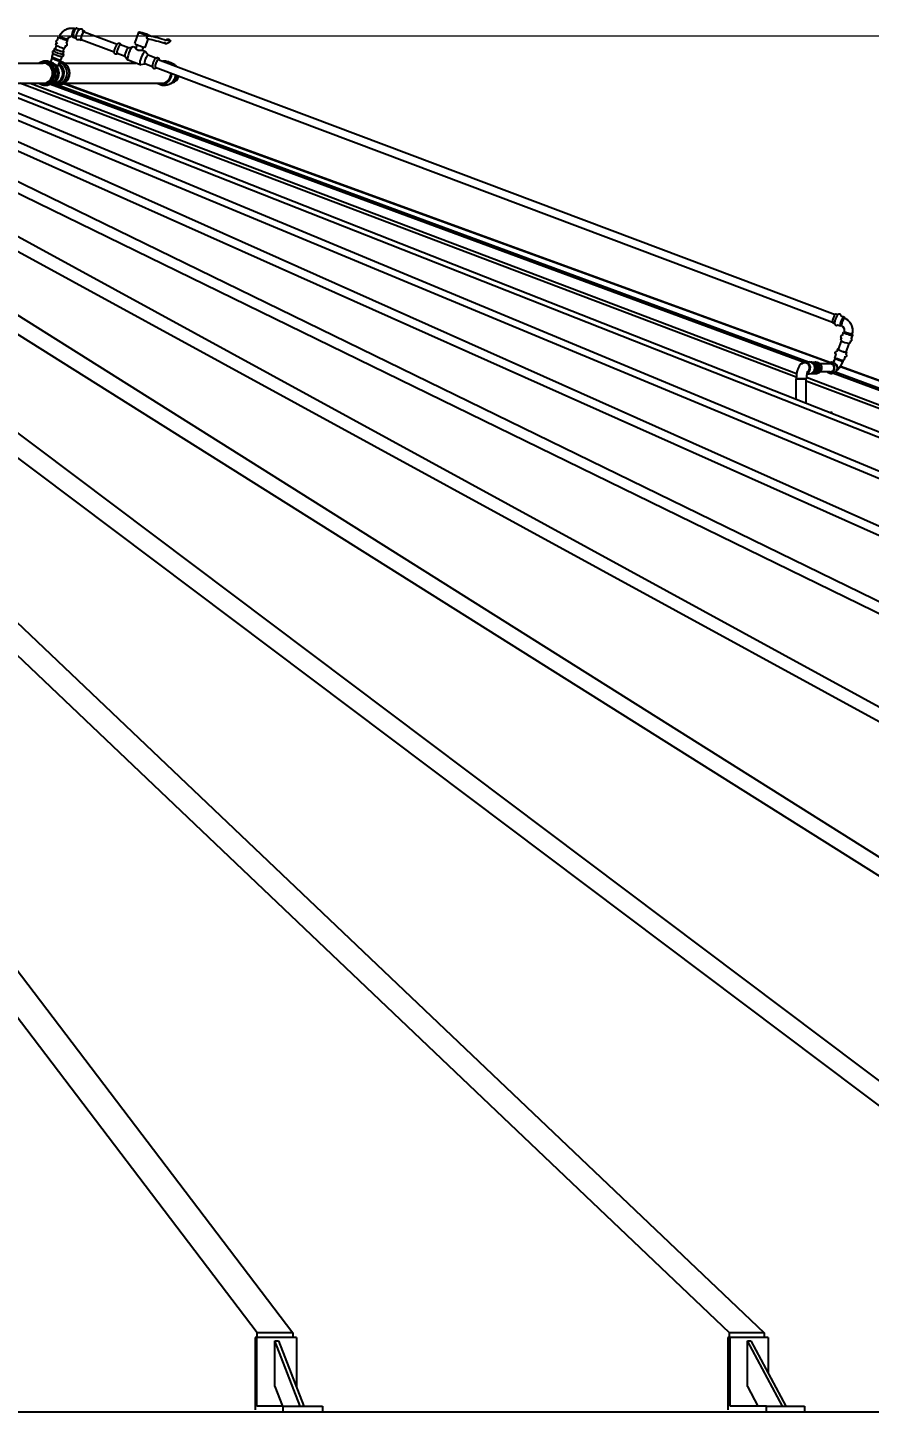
# Model space of a CAD drawing. Header units: millimetres. Extents: x 0 to 118900, y 0 to 84100.
# Drawn here: x 57834 to 60089, y 74599 to 78347 of the extents above; entities that cross this region are included whole.
import ezdxf

# ---------------------------------------------------------------- set-up
doc = ezdxf.new("R2010")
doc.units = ezdxf.units.MM
doc.header["$LTSCALE"] = 100
doc.layers.add('Dimension', color=7, linetype='Continuous', lineweight=18)
doc.layers.add('Visible', color=7, linetype='Continuous', lineweight=25)
doc.styles.add('Title', font='arial.ttf')
doc.dimstyles.new('Default - Method 2b', dxfattribs={"dimscale": 100, "dimtxt": 3, "dimasz": 2.5, "dimexe": 3, "dimexo": 0.5, "dimgap": 0.7, "dimtad": 0, "dimtoh": 1, "dimdec": 1, "dimrnd": 1e-08, "dimtxsty": 'Title', "dimcen": 0.09, "dimdle": 10, "dimclrd": 256, "dimclre": 256, "dimclrt": 7, "dimadec": 0, "dimazin": 2, "dimtfac": 0.833333, "dimtdec": 1, "dimtmove": 0, "dimatfit": 3, "dimfxl": 1, "dimtolj": 1, "dimlwd": -1, "dimlwe": -1, "dimarcsym": 0})

# ---------------------------------------------------------------- blocks, each defined once
blk = doc.blocks.new('*D27')
at = {"layer": 'Defpoints', "color": 0, "transparency": 16777216}
for p in [(57787.9, 78326.2), (69937.9, 78326.2), (67437.9, 52699.7)]:
    blk.add_point(p, dxfattribs=at)
at = {"layer": 'Dimension', "transparency": 16777216}
for p, q in [((57837.9, 78326.2), (70237.9, 78326.2)), ((69937.9, 78076.2), (69937.9, 66150)), ((69937.9, 52949.7), (69937.9, 64875.9)), ((67487.9, 52699.7), (70237.9, 52699.7))]:
    blk.add_line(p, q, dxfattribs=at)
for points in [[(69896.2, 78076.2), (69979.6, 78076.2), (69937.9, 78326.2)], [(69896.2, 52949.7), (69979.6, 52949.7), (69937.9, 52699.7)]]:
    blk.add_solid(points, dxfattribs=at)
at = {"layer": 'Dimension', "color": 7, "transparency": 16777216, "insert": (70091.1, 64945.9), "char_height": 300, "attachment_point": 7, "rotation": 90, "style": 'Title'}
blk.add_mtext('\\A1;25627', dxfattribs=at)

msp = doc.modelspace()

# ---------------------------------------------------------------- linework, layer by layer
at = {"layer": 'Visible'}
for p, q in [((57913.64, 78314.66), (57916.55, 78323.3)), ((57919.62, 78326.2), (57916.62, 78323.41)), ((57937.91, 78306.5), (57940.81, 78315.15)), ((57940.28, 78318.36), (57940.82, 78315.27)), ((57953.47, 78325.51), (57955.48, 78323.13)), ((57955.88, 78322.83), (57963.38, 78320.01)), ((57960.44, 78346.23), (57964.4, 78346.84)), ((57964.9, 78346.79), (57972.4, 78343.97)), ((57970.97, 78317.15), (57976.67, 78315.01)), ((57977.3, 78316.7), (58065.75, 78283.41)), ((57979.99, 78341.11), (57985.68, 78338.97)), ((57985.05, 78337.29), (58073.5, 78304)), ((58121.18, 78306.01), (58131.36, 78336.3)), ((58149.61, 78296.45), (58156.75, 78317.68)), ((58153.38, 78322.89), (58154.31, 78325.67)), ((58159.77, 78326.67), (58159.8, 78326.74)), ((58209.7, 78316.63), (58205.65, 78316.12)), ((58206.27, 78315.74), (58208.98, 78314.72)), ((58213.6, 78315.3), (58210.89, 78316.32)), ((58214.94, 78313.2), (58216.68, 78313.42)), ((57898.85, 78270.68), (57901.76, 78279.32)), ((57904.13, 78286.38), (57906.12, 78292.3)), ((57907.83, 78291.72), (57910.71, 78300.31)), ((57909.28, 78301.69), (57911.22, 78307.45)), ((57928.4, 78278.22), (57930.39, 78284.14)), ((57928.68, 78284.71), (57931.57, 78293.29)), ((57933.55, 78293.53), (57935.48, 78299.29)), ((58074.2, 78278.46), (58071.36, 78277.36)), ((58094.81, 78270.7), (58073.85, 78278.6)), ((58083.11, 78302.14), (58081.7, 78304.84)), ((58103.72, 78294.38), (58082.76, 78302.27)), ((58103.43, 78294.33), (58115.34, 78296.55)), ((58123.39, 78293.77), (58116.14, 78296.49)), ((58126.36, 78302.61), (58123.18, 78293.16)), ((58143.43, 78296.88), (58140.25, 78287.42)), ((58148.76, 78284.22), (58140.25, 78287.42)), ((58156.71, 78274.44), (58149.4, 78283.73)), ((58204.82, 78305.38), (58206.55, 78305.59)), ((57368.48, 78253.2), (57875.2, 78253.2)), ((57875.2, 78255.5), (57879.53, 78255.5)), ((57895.69, 78255.64), (57899.38, 78266.59)), ((57895.69, 78255.64), (57899.38, 78266.59)), ((57899.38, 78266.54), (57898.84, 78270.57)), ((57915.72, 78246.16), (57920.23, 78259.58)), ((57915.72, 78246.16), (57920.23, 78259.58)), ((57920.19, 78259.54), (57923.06, 78262.43)), ((57923.12, 78262.52), (57926.02, 78271.16)), ((57931.48, 78253.2), (58123.3, 78253.2)), ((58094.63, 78270.94), (58102.12, 78261.42)), ((58135.38, 78248.65), (58102.75, 78260.93)), ((58147.79, 78250.76), (58136.18, 78248.6)), ((58168.4, 78243), (58147.55, 78250.85)), ((58177.32, 78266.68), (58156.46, 78274.53)), ((58168.18, 78243.44), (58169.82, 78240.3)), ((58175.66, 78242.04), (59990.78, 77558.85)), ((58176.86, 78266.51), (58180.16, 78267.78)), ((58183.41, 78262.63), (59998.53, 77579.44)), ((58448.59, 74849.01), (55900.03, 78199.2)), ((55996.12, 78199.2), (58544.68, 74849.01)), ((59715.3, 74849.01), (56192.48, 78199.2)), ((56284.86, 78199.2), (59807.69, 74849.01)), ((60925.08, 74849.01), (56472.29, 78199.2)), ((56559.81, 78199.2), (61012.6, 74849.01)), ((62062.71, 74849.01), (56735.95, 78199.2)), ((56817.51, 78199.2), (62144.27, 74849.01)), ((63113.89, 74849.01), (56980.15, 78199.2)), ((57054.71, 78199.2), (63188.45, 74849.01)), ((64065.39, 74849.01), (57201.8, 78199.2)), ((57273.15, 78196.9), (64132.02, 74849.01)), ((57368.48, 78199.2), (57875.2, 78199.2)), ((64905.26, 74849.01), (57398.14, 78199.2)), ((57456, 78199.2), (64963.12, 74849.01)), ((65622.92, 74849.01), (57566.67, 78199.2)), ((57615.04, 78199.2), (65671.29, 74849.01)), ((66209.35, 74849.01), (57705.29, 78199.2)), ((57743.56, 78199.2), (66247.62, 74849.01)), ((59894.02, 77410.69), (57812.26, 78199.2)), ((57839.94, 78199.2), (59894.93, 77420.83)), ((57875.2, 78196.9), (57879.53, 78196.9)), ((59912.39, 77451.17), (57894.52, 78196.13)), ((57901.02, 78199.2), (57902.76, 78199.2)), ((57901.02, 78199.2), (57902.76, 78199.2)), ((57904.29, 78196.9), (57911.6, 78196.9)), ((57918.53, 78193.45), (59927.07, 77451.93)), ((59981.16, 77450.09), (57929.71, 78197.93)), ((57931.48, 78199.2), (58192.97, 78199.2)), ((57931.85, 78199.2), (59983.77, 77451.18)), ((58197.29, 78196.9), (58192.97, 78196.9)), ((60000.76, 77580.53), (60005.64, 77578.69)), ((60013.23, 77575.84), (60021.54, 77572.71)), ((60024.4, 77569.49), (60021.94, 77572.41)), ((59991.74, 77556.57), (59996.62, 77554.73)), ((60004.21, 77551.88), (60012.52, 77548.75)), ((60015.75, 77549.12), (60013.02, 77548.7)), ((60020.05, 77531.58), (60017.1, 77522.93)), ((60022.44, 77533.81), (60020.11, 77531.65)), ((60043.6, 77527.45), (60044.28, 77523.39)), ((60014.13, 77508.68), (60006.26, 77485.66)), ((60014.66, 77515.79), (60012.66, 77509.95)), ((60034.94, 77501.56), (60027.07, 77478.54)), ((60038.88, 77507.51), (60036.88, 77501.67)), ((60044.28, 77523.3), (60041.32, 77514.65)), ((59916.98, 77451.93), (59928.87, 77451.93)), ((59945.59, 77450.41), (59932.12, 77451.55)), ((59941.35, 77450.41), (59945.59, 77450.41)), ((59997.75, 77460.97), (59997.15, 77464.52)), ((60000.09, 77473.18), (59997.16, 77464.61)), ((60004.55, 77486.24), (60002.53, 77480.32)), ((60018.47, 77453.62), (60021.33, 77456.26)), ((60024.31, 77464.9), (60021.38, 77456.33)), ((60028.78, 77477.96), (60026.75, 77472.03)), ((59922.13, 77420.13), (59928.87, 77420.13)), ((59937.58, 77422.98), (59937.45, 77422.98)), ((59937.58, 77448.98), (59937.75, 77448.96)), ((59937.7, 77423.17), (59937.58, 77422.98)), ((59937.75, 77448.96), (59937.6, 77448.96)), ((59939.44, 77447.73), (59939.03, 77447.73)), ((59943.34, 77420.5), (59939.09, 77420.5)), ((59939.44, 77447.73), (59939.81, 77446.91)), ((59945.54, 77421.61), (59941.29, 77421.61)), ((59947.6, 77448.94), (59943.35, 77448.94)), ((59944.58, 77433.75), (59943.35, 77431.87)), ((59944.58, 77433.75), (59943.72, 77433.75)), ((59943.74, 77438.15), (59944.75, 77435.92)), ((59944.75, 77435.92), (59943.88, 77435.92)), ((59945.54, 77421.61), (59953.22, 77433.42)), ((59953.41, 77436), (59947.6, 77448.94)), ((59953.22, 77433.42), (59948.97, 77433.42)), ((59953.41, 77436), (59949.16, 77436)), ((59984.73, 77447.03), (59957.2, 77447.03)), ((59984.73, 77425.03), (59957.2, 77425.03)), ((59986.81, 77448.83), (59984.73, 77448.83)), ((59986.81, 77423.23), (59984.73, 77423.23)), ((66960.79, 74849.01), (59993.41, 77421.26)), ((59999.16, 77425.32), (66977.54, 74849.01)), ((67116.34, 74849.01), (60011.32, 77439.1)), ((60012.34, 77440.77), (67121.94, 74849.01)), ((59920.85, 77407.03), (59893.95, 77407.03)), ((59893.95, 77352.05), (59893.95, 77407.03)), ((59893.95, 77407.03), (59920.85, 77407.03)), ((59920.85, 77341.45), (59920.85, 77407.03)), ((66657.19, 74849.01), (59920.85, 77400.53)), ((59920.96, 77410.97), (66684.87, 74849.01)), ((59989.9, 77316.03), (59985.38, 77316.03)), ((59989.9, 77314.25), (59989.9, 77316.03)), ((58443.78, 74836.18), (58443.78, 74641.9)), ((58448.21, 74836.18), (58443.78, 74836.18)), ((58553.91, 74836.18), (58448.21, 74836.18)), ((58448.21, 74652.18), (58448.21, 74836.18)), ((58544.68, 74849.01), (58448.59, 74849.01)), ((58448.59, 74836.18), (58448.59, 74849.01)), ((58496.26, 74827.18), (58505.87, 74827.18)), ((58564.1, 74652.18), (58496.26, 74827.18)), ((58496.26, 74704.29), (58496.26, 74827.18)), ((58505.87, 74827.18), (58573.7, 74652.18)), ((58544.68, 74849.01), (58544.68, 74836.18)), ((58553.91, 74836.18), (58553.91, 74703.23)), ((59710.68, 74836.18), (59710.68, 74641.9)), ((59716.81, 74836.18), (59710.68, 74836.18)), ((59807.69, 74849.01), (59715.3, 74849.01)), ((59715.3, 74836.18), (59715.3, 74849.01)), ((59818.43, 74836.18), (59716.81, 74836.18)), ((59716.81, 74652.18), (59716.81, 74836.18)), ((59763, 74827.18), (59772.24, 74827.18)), ((59856.77, 74652.18), (59763, 74827.18)), ((59763, 74704.29), (59763, 74827.18)), ((59772.24, 74827.18), (59866.01, 74652.18)), ((59807.69, 74849.01), (59807.69, 74836.18)), ((59818.43, 74836.18), (59818.43, 74740.97)), ((58496.26, 74704.29), (58516.46, 74652.18)), ((59763, 74704.29), (59790.92, 74652.18)), ((58518.54, 74652.18), (58448.21, 74652.18)), ((58518.54, 74652.18), (58624.24, 74652.18)), ((58518.54, 74636.18), (58518.54, 74652.18)), ((58624.24, 74652.18), (58624.24, 74636.18)), ((59814.02, 74652.18), (59716.81, 74652.18)), ((59814.02, 74652.18), (59915.64, 74652.18)), ((59814.02, 74636.18), (59814.02, 74652.18)), ((59915.64, 74652.18), (59915.64, 74636.18)), ((58518.51, 74636.18), (57289.62, 74636.18)), ((58518.51, 74636.18), (58518.54, 74636.18)), ((58624.24, 74636.18), (58518.54, 74636.18)), ((59813.97, 74636.18), (58624.24, 74636.18)), ((59813.97, 74636.18), (59814.02, 74636.18)), ((59915.64, 74636.18), (59814.02, 74636.18)), ((61051.26, 74636.18), (59915.64, 74636.18))]:
    msp.add_line(p, q, dxfattribs=at)
for start, end in [(40.23795, 73.35239), (286.64761, 342.73661)]:
    msp.add_arc((58213.25, 78226.2), 27, start, end, dxfattribs=at)
for centre, major_axis, ratio, start_param, end_param in [((57928.68, 78319.23), (-12.13, 4.08), 0.1308854, 6.2122818, 9.4956815), ((57960.39, 78334.81), (4.51, 11.98), 0.260289, 0, 3.1415927), ((57981.18, 78326.99), (4.51, 11.98), 0.260289, 5.7464351, 9.9615281), ((57981.18, 78326.99), (-3.87, -10.29), 0.260289, 3.1415927, 6.2831853), ((58206.56, 78315.78), (-0.948, 0.319), 0.1308854, 6.0175239, 7.5883202), ((58210.42, 78314.9), (4.74, -1.59), 0.1308854, 4.4467276, 6.0175239), ((58210.6, 78316.29), (-0.948, 0.319), 0.1308854, 4.4467276, 6.0175239), ((58212.16, 78315.12), (4.74, -1.59), 0.1308854, 6.0175239, 7.5883202), ((57916.11, 78281.83), (-12.61, 4.24), 0.1308854, 6.0083929, 9.6995704), ((57914.05, 78275.72), (12.61, -4.24), 0.1308854, 3.6622737, 5.7625043), ((57918.25, 78288.22), (-12.13, 4.08), 0.1308854, 5.7464351, 9.9615281), ((57918.25, 78288.22), (-10.43, 3.51), 0.1308854, 0, 3.1415927), ((57921.41, 78297.61), (-12.13, 4.08), 0.1308854, 0, 3.1415927), ((58078.3, 78290.43), (-4.46, -11.84), 0.260289, 3.1415927, 6.2831853), ((58099.51, 78282.45), (-4.46, -11.84), 0.260289, 3.2978708, 6.1269072), ((58109.45, 78278.71), (-6.69, -17.78), 0.260289, 3.1415927, 6.2831853), ((58135.4, 78301.23), (-14.22, 4.78), 0.1308854, 0, 3.1415927), ((58142.07, 78266.43), (-6.69, -17.78), 0.260289, 2.9853145, 6.4394634), ((58152.01, 78262.69), (-4.46, -11.84), 0.260289, 3.1415927, 6.2831853), ((58201.6, 78310.43), (-0.45, -4.98), 0.2852194, 4.7744285, 6.2610047), ((57875.2, 78226.2), (0, 29.3), 0.9238795, 2.7427259, 6.6820521), ((57879.72, 78226.2), (0, 29.8), 0.9238795, 2.9571001, 6.4676779), ((57875.2, 78226.2), (0, 27), 0.9238795, 3.1415927, 6.2831853), ((57904.29, 78226.2), (0, -29.3), 0.9238795, 6.0293463, 8.9112278), ((57890.51, 78226.2), (0, 29.3), 0.9238795, 3.4077743, 6.0170036), ((57910.99, 78266.6), (-12.13, 4.08), 0.1308854, 0, 3.1415927), ((57909.82, 78263.13), (-10.43, 3.51), 0.1308854, 0.0642707, 3.0773219), ((57902.76, 78226.2), (0, -27), 0.9238795, 0, 2.5549416), ((57911.79, 78226.2), (0, 29.8), 0.9238795, 2.9581497, 6.0292726), ((57919.59, 78226.2), (0, -29.3), 0.9238795, 0.5683608, 2.5732318), ((58173.21, 78254.71), (-4.46, -11.84), 0.260289, 3.3697731, 6.0550049), ((58179.98, 78252.17), (-3.93, -10.44), 0.260289, 2.9773782, 6.4473997), ((58208.28, 78226.2), (0, 29.3), 0.9238795, 5.438436, 6.0163396), ((58192.97, 78226.2), (0, -29.3), 0.9238795, 5.8843185, 7.8247075), ((58192.97, 78226.2), (0, -27), 0.9238795, 0, 1.568494), ((58208.28, 78226.2), (0, -29.3), 0.9238795, 0.2668457, 1.3513244), ((59996.25, 77568.55), (4.51, 11.98), 0.260289, 0, 3.1415927), ((60017.03, 77560.73), (4.51, 11.98), 0.260289, 6.1380154, 9.5699479), ((60032.17, 77527.44), (12.11, -4.14), 0.1124751, 3.0808143, 6.3439636), ((60024.77, 77505.81), (12.11, -4.14), 0.1124751, 3.1415927, 6.2831853), ((59916.98, 77436.03), (0, 15.9), 0.9438988, 3.5091537, 7.3949372), ((59928.87, 77436.03), (0, 15.9), 0.9438988, 3.1415927, 6.2831853), ((59933.47, 77436.02), (-0.01, 16.63), 0.9438735, 5.601786, 5.7572571), ((59937.72, 77436.02), (0, 16.63), 0.9438988, 5.6021045, 5.7575756), ((59984.73, 77436.03), (0, -12.8), 0.9438988, 5.7464351, 9.9615281), ((60009.27, 77460.47), (12.11, -4.14), 0.1124751, 3.1415927, 6.2831853), ((60016.66, 77482.1), (12.11, -4.14), 0.1124751, 2.6048425, 6.8199355), ((60016.66, 77482.1), (10.41, -3.56), 0.1124751, 3.1415927, 6.2831853), ((59916.98, 77436.03), (0, 13.45), 0.9438988, 3.6696258, 6.2831853), ((59933.26, 77436.03), (0, 14.25), 0.9438988, 3.3550675, 6.0697105), ((59930.58, 77436.03), (0, -15.01), 0.9438988, 0.4655326, 0.5163925), ((59931.94, 77436.03), (0, -14.25), 0.9438988, 0.4407676, 2.6337773), ((59930.58, 77436.02), (0, -15.01), 0.9438988, 2.4657073, 2.6107876), ((59933.47, 77436.04), (-0.01, -16.63), 0.9438796, 0.3664661, 0.5219372), ((59931.94, 77436.03), (0, -13.22), 0.9438988, 1.6200575, 2.2406422), ((59931.94, 77436.03), (0, -13.22), 0.9438988, 0.9009504, 1.3389144), ((59931.68, 77436.03), (0, 13.22), 0.9438988, 4.8133408, 5.2131734), ((59931.68, 77436.03), (0, 13.22), 0.9438988, 4.2116045, 4.4304773), ((59937.72, 77436.04), (0, -16.63), 0.9438988, 0.3661168, 0.5215879), ((59930.58, 77436.03), (0, -15.01), 0.9438988, 1.4185097, 1.56359), ((59945.12, 77436.03), (0, -12.8), 0.9438988, 0.1277897, 2.9180511), ((59941.99, 77436.03), (0, 12.8), 0.9438988, 3.6157713, 5.7060442), ((59933.46, 77436.03), (0, 16.63), 0.9438543, 4.5549378, 4.7104089), ((59937.71, 77436.03), (0, 16.63), 0.9438988, 4.554907, 4.7103781), ((59949.67, 77436.03), (0, 12.8), 0.9438988, 4.2144424, 5.2103356), ((59984.73, 77436.03), (0, 11), 0.9438988, 3.1415927, 6.2831853), ((59992.32, 77436.03), (0, 12.8), 0.9438988, 3.7812459, 5.6435321)]:
    msp.add_ellipse(centre, major_axis=major_axis, ratio=ratio, start_param=start_param, end_param=end_param, dxfattribs=at)
msp.add_ellipse((58145.58, 78331.52), major_axis=(-14.22, 4.78), ratio=0.1308854, dxfattribs=at)
for points, knots in [([(57913.7, 78314.82), (57913.47, 78314.81), (57913.24, 78314.79), (57912.67, 78314.71), (57912.33, 78314.64), (57911.51, 78314.31), (57911.03, 78314.07), (57910.23, 78313.27), (57909.93, 78312.86), (57909.55, 78311.97), (57909.45, 78311.53), (57909.39, 78310.68), (57909.45, 78310.28), (57909.63, 78309.53), (57909.78, 78309.21), (57910.13, 78308.58), (57910.33, 78308.33), (57910.86, 78307.73), (57911.18, 78307.47), (57912.02, 78306.84), (57912.57, 78306.51), (57913.19, 78306.17)], [3.07325109, 3.07325109, 3.07325109, 3.07325109, 3.15643299, 3.15643299, 3.25441826, 3.25441826, 3.34233671, 3.34233671, 3.39670904, 3.39670904, 3.44233821, 3.44233821, 3.49050241, 3.49050241, 3.54996759, 3.54996759, 3.63243044, 3.63243044, 3.78664944, 3.78664944, 4.03430674, 4.03430674, 4.03430674, 4.03430674]), ([(57919.6, 78326.15), (57919.59, 78326.14), (57919.58, 78326.12), (57919.56, 78325.96), (57919.67, 78325.77), (57920.26, 78325.2), (57920.87, 78324.79), (57922.53, 78323.84), (57923.57, 78323.32), (57925.94, 78322.24), (57927.25, 78321.68), (57929.98, 78320.62), (57931.36, 78320.11), (57933.93, 78319.26), (57935.09, 78318.91), (57937.21, 78318.35), (57938.13, 78318.16), (57939.18, 78318.05), (57939.47, 78318.04), (57939.91, 78318.08), (57940.06, 78318.12), (57940.19, 78318.22), (57940.22, 78318.25), (57940.24, 78318.28)], [-6.6689294, -6.6689294, -6.6689294, -6.6689294, -6.6294511, -6.6294511, -6.3206085, -6.3206085, -5.8835873, -5.8835873, -5.44564, -5.44564, -5.0064557, -5.0064557, -4.5657316, -4.5657316, -4.1536951, -4.1536951, -3.7172624, -3.7172624, -3.4969083, -3.4969083, -3.2902801, -3.2902801, -3.21196, -3.21196, -3.21196, -3.21196]), ([(57919.6, 78326.15), (57920.66, 78328.52), (57921.97, 78330.77), (57925.77, 78335.93), (57928.51, 78338.65), (57934.72, 78343.07), (57938.18, 78344.77), (57945.46, 78346.97), (57949.28, 78347.47), (57955.62, 78347.26), (57958.16, 78346.89), (57960.62, 78346.26)], [5.1605176, 5.1605176, 5.1605176, 5.1605176, 5.373825, 5.373825, 5.6879843, 5.6879843, 6.0021435, 6.0021435, 6.3152589, 6.3152589, 6.5254371, 6.5254371, 6.5254371, 6.5254371]), ([(57919.6, 78326.15), (57920.96, 78329.19), (57922.74, 78332.04), (57927, 78337.15), (57929.48, 78339.41), (57934.97, 78343.15), (57937.98, 78344.63), (57944.3, 78346.69), (57947.61, 78347.26), (57954.19, 78347.44), (57957.46, 78347.07), (57960.62, 78346.26)], [3.2424445, 3.2424445, 3.2424445, 3.2424445, 3.5163745, 3.5163745, 3.7903045, 3.7903045, 4.0642345, 4.0642345, 4.3381645, 4.3381645, 4.607364, 4.607364, 4.607364, 4.607364]), ([(57940.24, 78318.28), (57940.81, 78319.3), (57941.49, 78320.24), (57943.03, 78321.9), (57943.88, 78322.62), (57945.71, 78323.82), (57946.69, 78324.3), (57948.71, 78325.01), (57949.75, 78325.23), (57951.77, 78325.4), (57952.74, 78325.37), (57953.71, 78325.24)], [3.329816, 3.329816, 3.329816, 3.329816, 3.5682129, 3.5682129, 3.8066099, 3.8066099, 4.0450069, 4.0450069, 4.2834039, 4.2834039, 4.4994864, 4.4994864, 4.4994864, 4.4994864]), ([(57940.24, 78318.28), (57940.52, 78318.78), (57940.82, 78319.26), (57942.04, 78320.94), (57943.1, 78322.01), (57945.44, 78323.71), (57946.73, 78324.36), (57949.41, 78325.2), (57950.81, 78325.4), (57952.72, 78325.35), (57953.21, 78325.31), (57953.71, 78325.24)], [5.2478891, 5.2478891, 5.2478891, 5.2478891, 5.3641685, 5.3641685, 5.6783278, 5.6783278, 5.9924871, 5.9924871, 6.3066463, 6.3066463, 6.4175595, 6.4175595, 6.4175595, 6.4175595]), ([(57953.47, 78325.51), (57953.33, 78325.69), (57953.2, 78325.94), (57952.92, 78326.86), (57952.84, 78327.72), (57952.93, 78329.77), (57953.08, 78330.93), (57953.57, 78333.41), (57953.9, 78334.7), (57954.72, 78337.3), (57955.2, 78338.58), (57956.24, 78340.99), (57956.8, 78342.09), (57957.94, 78343.99), (57958.5, 78344.77), (57959.55, 78345.86), (57960.03, 78346.17), (57960.44, 78346.23)], [-3.1558852, -3.1558852, -3.1558852, -3.1558852, -2.9338438, -2.9338438, -2.4966253, -2.4966253, -2.0768124, -2.0768124, -1.667573, -1.667573, -1.258917, -1.258917, -0.8459736, -0.8459736, -0.4266473, -0.4266473, -0.0099443, -0.0099443, -0.0099443, -0.0099443]), ([(57971.79, 78316.85), (57971.22, 78316.37), (57970.6, 78315.93), (57969.39, 78315.5), (57969.02, 78315.41), (57968.01, 78315.3), (57967.3, 78315.35), (57966.1, 78315.77), (57965.59, 78316.07), (57964.74, 78316.8), (57964.42, 78317.23), (57963.83, 78318.24), (57963.64, 78318.8), (57963.25, 78320.46), (57963.23, 78321.52), (57963.4, 78324.12), (57963.67, 78325.71), (57964.42, 78328.79), (57964.85, 78330.26), (57965.86, 78333.13), (57966.43, 78334.54), (57967.65, 78337.22), (57968.31, 78338.5), (57969.72, 78340.86), (57970.46, 78341.93), (57971.77, 78343.42), (57972.3, 78343.93), (57973.4, 78344.72), (57973.94, 78345.03), (57975.27, 78345.46), (57976.09, 78345.57), (57977.52, 78345.29), (57978.09, 78345.05), (57979.04, 78344.41), (57979.43, 78344.02), (57980.1, 78343.11), (57980.33, 78342.61), (57980.65, 78341.67), (57980.74, 78341.24), (57980.8, 78340.81)], [1.2687967, 1.2687967, 1.2687967, 1.2687967, 1.4920965, 1.4920965, 1.575584, 1.575584, 1.6998893, 1.6998893, 1.8013334, 1.8013334, 1.9144905, 1.9144905, 2.0768092, 2.0768092, 2.4129974, 2.4129974, 2.8359352, 2.8359352, 3.1904602, 3.1904602, 3.5335266, 3.5335266, 3.8797221, 3.8797221, 4.2484823, 4.2484823, 4.4777969, 4.4777969, 4.6462636, 4.6462636, 4.8049887, 4.8049887, 4.9088368, 4.9088368, 5.0150148, 5.0150148, 5.1541686, 5.1541686, 5.2863419, 5.2863419, 5.2863419, 5.2863419]), ([(58154.94, 78318.07), (58154.7, 78318.12), (58154.46, 78318.24), (58153.92, 78318.71), (58153.64, 78319.1), (58153.26, 78320.02), (58153.14, 78320.53), (58153.1, 78321.37), (58153.12, 78321.67), (58153.2, 78322.28), (58153.28, 78322.58), (58153.38, 78322.89)], [0.04965846, 0.04965846, 0.04965846, 0.04965846, 0.2058342, 0.2058342, 0.41687222, 0.41687222, 0.60256739, 0.60256739, 0.69903327, 0.69903327, 0.79565878, 0.79565878, 0.79565878, 0.79565878]), ([(58154.31, 78325.67), (58154.35, 78325.77), (58154.4, 78325.87), (58154.53, 78326.06), (58154.62, 78326.16), (58154.82, 78326.33), (58154.94, 78326.4), (58155.13, 78326.47), (58155.2, 78326.49), (58155.34, 78326.52), (58155.4, 78326.52), (58155.46, 78326.51)], [0, 0, 0, 0, 0.03288483, 0.03288483, 0.07150701, 0.07150701, 0.11862631, 0.11862631, 0.14545783, 0.14545783, 0.17205935, 0.17205935, 0.17205935, 0.17205935]), ([(58155.46, 78326.51), (58155.79, 78326.49), (58156.1, 78326.46), (58157.03, 78326.4), (58157.58, 78326.38), (58158.5, 78326.37), (58158.86, 78326.39), (58159.14, 78326.42)], [3.86135325, 3.86135325, 3.86135325, 3.86135325, 3.99389337, 3.99389337, 4.27611952, 4.27611952, 4.55834567, 4.55834567, 4.55834567, 4.55834567]), ([(58159.14, 78326.42), (58159.41, 78326.45), (58159.6, 78326.51), (58159.74, 78326.61), (58159.76, 78326.64), (58159.77, 78326.67)], [4.55834567, 4.55834567, 4.55834567, 4.55834567, 4.84057182, 4.84057182, 4.94387833, 4.94387833, 4.94387833, 4.94387833]), ([(58202.56, 78314.09), (58203.02, 78314.15), (58203.48, 78314.29), (58204.31, 78314.71), (58204.69, 78314.99), (58205.24, 78315.56), (58205.44, 78315.82), (58205.61, 78316.1)], [0, 0, 0, 0, 0.14980446, 0.14980446, 0.29664452, 0.29664452, 0.3970756, 0.3970756, 0.3970756, 0.3970756]), ([(58216.89, 78313.52), (58216.33, 78312.19), (58215.55, 78310.93), (58213.66, 78308.8), (58212.54, 78307.88), (58210.12, 78306.5), (58208.79, 78306), (58207.14, 78305.67), (58206.85, 78305.63), (58206.55, 78305.59)], [0, 0, 0, 0, 0.436535, 0.436535, 0.863245, 0.863245, 1.2859897, 1.2859897, 1.3758187, 1.3758187, 1.3758187, 1.3758187]), ([(57904.13, 78286.39), (57904.03, 78286.38), (57903.92, 78286.38), (57903.53, 78286.36), (57903.24, 78286.33), (57902.65, 78286.19), (57902.38, 78286.11), (57901.71, 78285.8), (57901.27, 78285.54), (57900.56, 78284.76), (57900.3, 78284.36), (57899.99, 78283.51), (57899.92, 78283.09), (57899.91, 78282.29), (57899.98, 78281.92), (57900.19, 78281.23), (57900.34, 78280.93), (57900.69, 78280.35), (57900.9, 78280.11), (57901.52, 78279.46), (57901.91, 78279.18), (57902.5, 78278.78), (57902.67, 78278.68), (57902.84, 78278.57)], [1.58950011, 1.58950011, 1.58950011, 1.58950011, 1.62957825, 1.62957825, 1.73371445, 1.73371445, 1.80340051, 1.80340051, 1.88528412, 1.88528412, 1.93821838, 1.93821838, 1.98420355, 1.98420355, 2.03414298, 2.03414298, 2.09698021, 2.09698021, 2.18829815, 2.18829815, 2.38790258, 2.38790258, 2.46266787, 2.46266787, 2.46266787, 2.46266787]), ([(57924.71, 78271.22), (57925.27, 78271.16), (57925.78, 78271.13), (57926.62, 78271.19), (57926.92, 78271.22), (57927.51, 78271.36), (57927.77, 78271.43), (57928.44, 78271.74), (57928.89, 78272), (57929.59, 78272.78), (57929.85, 78273.19), (57930.16, 78274.03), (57930.24, 78274.45), (57930.25, 78275.25), (57930.18, 78275.62), (57929.97, 78276.32), (57929.82, 78276.61), (57929.46, 78277.19), (57929.26, 78277.43), (57928.83, 78277.87), (57928.62, 78278.06), (57928.4, 78278.23)], [4.5628985, 4.5628985, 4.5628985, 4.5628985, 4.77117091, 4.77117091, 4.87530711, 4.87530711, 4.94499316, 4.94499316, 5.02687677, 5.02687677, 5.07981104, 5.07981104, 5.1257962, 5.1257962, 5.17573564, 5.17573564, 5.23857287, 5.23857287, 5.3298908, 5.3298908, 5.43606626, 5.43606626, 5.43606626, 5.43606626]), ([(57933.14, 78299.46), (57933.85, 78299.36), (57934.49, 78299.29), (57935.48, 78299.29), (57935.81, 78299.3), (57936.51, 78299.4), (57936.85, 78299.47), (57937.67, 78299.8), (57938.15, 78300.04), (57938.95, 78300.84), (57939.25, 78301.25), (57939.63, 78302.14), (57939.73, 78302.58), (57939.78, 78303.43), (57939.73, 78303.83), (57939.55, 78304.58), (57939.4, 78304.91), (57939.05, 78305.53), (57938.85, 78305.78), (57938.42, 78306.27), (57938.19, 78306.47), (57937.96, 78306.66)], [5.92179403, 5.92179403, 5.92179403, 5.92179403, 6.1726151, 6.1726151, 6.29802564, 6.29802564, 6.39601092, 6.39601092, 6.48392937, 6.48392937, 6.5383017, 6.5383017, 6.58393086, 6.58393086, 6.63209506, 6.63209506, 6.69156024, 6.69156024, 6.77402309, 6.77402309, 6.88284968, 6.88284968, 6.88284968, 6.88284968]), ([(58071.36, 78277.36), (58071.02, 78277.24), (58070.65, 78277.13), (58069.66, 78277.04), (58069.01, 78277.11), (58067.93, 78277.56), (58067.51, 78277.86), (58066.78, 78278.6), (58066.52, 78279.03), (58066, 78280.16), (58065.87, 78280.84), (58065.65, 78282.92), (58065.77, 78284.43), (58066.28, 78287.49), (58066.62, 78288.97), (58067.48, 78291.93), (58067.99, 78293.41), (58069.11, 78296.27), (58069.73, 78297.66), (58071.04, 78300.27), (58071.73, 78301.48), (58073.2, 78303.68), (58073.96, 78304.64), (58075.33, 78305.89), (58075.88, 78306.3), (58076.93, 78306.76), (58077.33, 78306.89), (58078.35, 78307.02), (58079.02, 78306.97), (58080.13, 78306.54), (58080.57, 78306.25), (58081.26, 78305.57), (58081.51, 78305.2), (58081.7, 78304.84)], [1.4785926, 1.4785926, 1.4785926, 1.4785926, 1.5790336, 1.5790336, 1.7153748, 1.7153748, 1.8266401, 1.8266401, 1.9598416, 1.9598416, 2.1849075, 2.1849075, 2.6281697, 2.6281697, 2.9883802, 2.9883802, 3.3284529, 3.3284529, 3.6652732, 3.6652732, 4.0084013, 4.0084013, 4.3785589, 4.3785589, 4.5994648, 4.5994648, 4.7098519, 4.7098519, 4.850885, 4.850885, 4.9620505, 4.9620505, 5.0765461, 5.0765461, 5.0765461, 5.0765461]), ([(58128.44, 78287.97), (58127.4, 78288.36), (58126.42, 78288.91), (58124.83, 78290.12), (58124.22, 78290.77), (58123.43, 78291.89), (58123.19, 78292.44), (58123.14, 78292.95), (58123.15, 78293.06), (58123.19, 78293.15)], [0, 0, 0, 0, 0.3455138, 0.3455138, 0.6910276, 0.6910276, 1.0358042, 1.0358042, 1.1478892, 1.1478892, 1.1478892, 1.1478892]), ([(58140.24, 78287.42), (58140.24, 78287.41), (58140.12, 78287.39), (58139.56, 78287.32), (58138.96, 78287.25), (58137.36, 78287.1), (58136.35, 78287.03), (58134.3, 78286.98), (58133.1, 78287), (58130.69, 78287.3), (58129.48, 78287.58), (58128.44, 78287.97)], [3.909051, 3.909051, 3.909051, 3.909051, 4.1417428, 4.1417428, 4.4865195, 4.4865195, 4.8312961, 4.8312961, 5.1768099, 5.1768099, 5.5223237, 5.5223237, 5.5223237, 5.5223237]), ([(57863.32, 78253.2), (57863.97, 78253.69), (57864.63, 78254.17), (57868.14, 78256.44), (57871.25, 78257.78), (57877.68, 78259.35), (57881, 78259.58), (57887.54, 78258.92), (57890.75, 78258.03), (57896.76, 78255.23), (57899.55, 78253.32), (57904.46, 78248.63), (57906.57, 78245.86), (57909.88, 78239.73), (57911.07, 78236.37), (57912.41, 78229.41), (57912.55, 78225.8), (57911.76, 78218.72), (57910.83, 78215.25), (57907.98, 78208.79), (57906.07, 78205.81), (57901.47, 78200.66), (57898.78, 78198.49), (57892.91, 78195.18), (57889.74, 78194.03), (57883.24, 78192.87), (57879.92, 78192.85), (57874.62, 78193.71), (57872.6, 78194.27), (57870.65, 78195.04)], [2.1765963, 2.1765963, 2.1765963, 2.1765963, 2.2537377, 2.2537377, 2.5712518, 2.5712518, 2.885408, 2.885408, 3.1988879, 3.1988879, 3.5147966, 3.5147966, 3.8346596, 3.8346596, 4.1579902, 4.1579902, 4.4832552, 4.4832552, 4.8087439, 4.8087439, 5.1327374, 5.1327374, 5.453569, 5.453569, 5.7703551, 5.7703551, 6.0841447, 6.0841447, 6.2831853, 6.2831853, 6.2831853, 6.2831853]), ([(57919.92, 78258.66), (57921.94, 78258.2), (57923.92, 78257.52), (57928.83, 78255.23), (57931.62, 78253.32), (57936.53, 78248.63), (57938.64, 78245.86), (57941.94, 78239.73), (57943.14, 78236.37), (57944.48, 78229.41), (57944.62, 78225.8), (57943.83, 78218.72), (57942.9, 78215.25), (57940.05, 78208.79), (57938.14, 78205.81), (57933.53, 78200.66), (57930.85, 78198.49), (57924.98, 78195.18), (57921.81, 78194.03), (57915.31, 78192.87), (57911.99, 78192.85), (57906.69, 78193.71), (57904.67, 78194.27), (57902.72, 78195.04)], [3.0009446, 3.0009446, 3.0009446, 3.0009446, 3.1988879, 3.1988879, 3.5147966, 3.5147966, 3.8346596, 3.8346596, 4.1579902, 4.1579902, 4.4832552, 4.4832552, 4.8087439, 4.8087439, 5.1327374, 5.1327374, 5.453569, 5.453569, 5.7703551, 5.7703551, 6.0841447, 6.0841447, 6.2831853, 6.2831853, 6.2831853, 6.2831853]), ([(57914.74, 78245.6), (57914.2, 78245.6), (57913.43, 78245.82), (57911.56, 78246.64), (57910.46, 78247.23), (57908.92, 78248.06), (57908.47, 78248.31), (57908, 78248.56)], [0, 0, 0, 0, 0.41994139, 0.41994139, 0.83988278, 0.83988278, 0.99955909, 0.99955909, 0.99955909, 0.99955909]), ([(58178.02, 78241.15), (58177.59, 78240.62), (58177.16, 78240.14), (58176.18, 78239.26), (58175.64, 78238.85), (58174.58, 78238.38), (58174.19, 78238.26), (58173.17, 78238.12), (58172.49, 78238.17), (58171.39, 78238.6), (58170.95, 78238.9), (58170.26, 78239.57), (58170.01, 78239.94), (58169.82, 78240.3)], [7.3194552, 7.3194552, 7.3194552, 7.3194552, 7.52015153, 7.52015153, 7.74105743, 7.74105743, 7.8514445, 7.8514445, 7.99247767, 7.99247767, 8.10364314, 8.10364314, 8.21813874, 8.21813874, 8.21813874, 8.21813874]), ([(58180.16, 78267.78), (58180.5, 78267.91), (58180.87, 78268.01), (58181.85, 78268.11), (58182.51, 78268.04), (58183.58, 78267.59), (58184.01, 78267.28), (58184.73, 78266.55), (58185, 78266.11), (58185.51, 78264.99), (58185.65, 78264.31), (58185.79, 78263.01), (58185.8, 78262.39), (58185.77, 78261.74)], [4.6201852, 4.6201852, 4.6201852, 4.6201852, 4.72062627, 4.72062627, 4.85696741, 4.85696741, 4.96823278, 4.96823278, 5.10143429, 5.10143429, 5.32650014, 5.32650014, 5.51886874, 5.51886874, 5.51886874, 5.51886874]), ([(58193.47, 78258.84), (58195.92, 78259.33), (58198.43, 78259.49), (58204.2, 78259.14), (58207.43, 78258.38), (58213.54, 78255.81), (58216.39, 78254.01), (58220.26, 78250.59), (58221.51, 78249.27), (58222.65, 78247.86)], [2.9604042, 2.9604042, 2.9604042, 2.9604042, 3.1987269, 3.1987269, 3.5117971, 3.5117971, 3.8270869, 3.8270869, 3.9959494, 3.9959494, 3.9959494, 3.9959494]), ([(58229.86, 78221.64), (58229.49, 78218.72), (58228.74, 78215.85), (58226.35, 78209.85), (58224.54, 78206.8), (58220.1, 78201.47), (58217.49, 78199.19), (58211.73, 78195.65), (58208.6, 78194.38), (58203.31, 78193.22), (58201.22, 78193), (58199.13, 78193)], [4.8516397, 4.8516397, 4.8516397, 4.8516397, 5.120821, 5.120821, 5.445287, 5.445287, 5.7666044, 5.7666044, 6.0836986, 6.0836986, 6.2831853, 6.2831853, 6.2831853, 6.2831853]), ([(58199.13, 78193), (58195.85, 78193), (58192.58, 78193.56), (58186.47, 78195.7), (58183.62, 78197.24), (58181.07, 78199.2)], [0, 0, 0, 0, 0.31301091, 0.31301091, 0.61565913, 0.61565913, 0.61565913, 0.61565913]), ([(60014.04, 77575.53), (60013.96, 77576.07), (60013.83, 77576.62), (60013.44, 77577.58), (60013.23, 77577.97), (60012.55, 77578.88), (60012, 77579.39), (60010.79, 77580), (60010.21, 77580.15), (60009.08, 77580.23), (60008.54, 77580.16), (60007.44, 77579.87), (60006.93, 77579.61), (60005.64, 77578.78), (60005, 77578.15), (60003.4, 77576.28), (60002.49, 77574.9), (60000.93, 77572.05), (60000.27, 77570.67), (59999.09, 77567.85), (59998.57, 77566.42), (59997.67, 77563.59), (59997.3, 77562.19), (59996.74, 77559.46), (59996.56, 77558.15), (59996.46, 77555.44), (59996.46, 77554.11), (59997.49, 77552.21), (59997.7, 77551.88), (59998.39, 77551.12), (59998.95, 77550.68), (60000.14, 77550.18), (60000.71, 77550.07), (60001.38, 77550.06), (60001.51, 77550.06), (60001.63, 77550.07)], [2.5868609, 2.5868609, 2.5868609, 2.5868609, 2.7526604, 2.7526604, 2.8601293, 2.8601293, 2.9983556, 2.9983556, 3.1006564, 3.1006564, 3.2095875, 3.2095875, 3.3580877, 3.3580877, 3.6439326, 3.6439326, 4.0963594, 4.0963594, 4.4550133, 4.4550133, 4.7987108, 4.7987108, 5.1435547, 5.1435547, 5.5064879, 5.5064879, 5.9448417, 5.9448417, 6.030756, 6.030756, 6.156706, 6.156706, 6.2582118, 6.2582118, 6.2831853, 6.2831853, 6.2831853, 6.2831853]), ([(60023.85, 77569.64), (60023.55, 77569.62), (60023.2, 77569.46), (60022.43, 77568.87), (60022.02, 77568.45), (60020.96, 77567.17), (60020.3, 77566.2), (60019, 77563.94), (60018.36, 77562.68), (60017.18, 77560.01), (60016.65, 77558.64), (60015.77, 77555.98), (60015.43, 77554.72), (60015.01, 77552.55), (60014.91, 77551.64), (60014.96, 77550.17), (60015.11, 77549.64), (60015.44, 77549.33), (60015.48, 77549.29), (60015.52, 77549.27)], [-6.9461174, -6.9461174, -6.9461174, -6.9461174, -6.6294511, -6.6294511, -6.3206085, -6.3206085, -5.8835873, -5.8835873, -5.44564, -5.44564, -5.0064557, -5.0064557, -4.5657316, -4.5657316, -4.1536951, -4.1536951, -3.7172624, -3.7172624, -3.6546217, -3.6546217, -3.6546217, -3.6546217]), ([(60024.25, 77569.56), (60027.23, 77568.07), (60030, 77566.17), (60034.91, 77561.68), (60037.07, 77559.1), (60040.61, 77553.45), (60042, 77550.39), (60043.94, 77544.01), (60044.48, 77540.69), (60044.7, 77534.02), (60044.36, 77530.67), (60043.6, 77527.42)], [3.2419807, 3.2419807, 3.2419807, 3.2419807, 3.5158654, 3.5158654, 3.7897502, 3.7897502, 4.0636349, 4.0636349, 4.3375196, 4.3375196, 4.6114044, 4.6114044, 4.6114044, 4.6114044]), ([(60024.25, 77569.56), (60026.58, 77568.4), (60028.77, 77566.99), (60033.76, 77562.96), (60036.35, 77560.08), (60040.54, 77553.69), (60042.14, 77550.17), (60044.22, 77542.8), (60044.7, 77538.96), (60044.53, 77532.54), (60044.19, 77529.95), (60043.6, 77527.42)], [0.4474882, 0.4474882, 0.4474882, 0.4474882, 0.6612594, 0.6612594, 0.9754187, 0.9754187, 1.2895779, 1.2895779, 1.6037372, 1.6037372, 1.8169119, 1.8169119, 1.8169119, 1.8169119]), ([(60001.63, 77550.07), (60002.23, 77550.11), (60002.75, 77550.25), (60003.88, 77550.71), (60004.4, 77551.07), (60004.92, 77551.49), (60004.97, 77551.53), (60005.02, 77551.57)], [0, 0, 0, 0, 0.11943777, 0.11943777, 0.3023063, 0.3023063, 0.32122076, 0.32122076, 0.32122076, 0.32122076]), ([(60015.52, 77549.27), (60016.48, 77548.67), (60017.38, 77547.96), (60019.01, 77546.3), (60019.73, 77545.36), (60020.97, 77543.32), (60021.47, 77542.21), (60022.22, 77539.88), (60022.46, 77538.67), (60022.66, 77536.22), (60022.61, 77534.98), (60022.43, 77533.77)], [3.3311962, 3.3311962, 3.3311962, 3.3311962, 3.5700012, 3.5700012, 3.8088062, 3.8088062, 4.0476111, 4.0476111, 4.2864161, 4.2864161, 4.5252211, 4.5252211, 4.5252211, 4.5252211]), ([(60015.52, 77549.27), (60016.02, 77548.96), (60016.51, 77548.62), (60018.14, 77547.3), (60019.18, 77546.14), (60020.88, 77543.55), (60021.54, 77542.12), (60022.4, 77539.13), (60022.62, 77537.58), (60022.6, 77535.28), (60022.54, 77534.52), (60022.43, 77533.77)], [0.5367037, 0.5367037, 0.5367037, 0.5367037, 0.6612594, 0.6612594, 0.9754187, 0.9754187, 1.2828114, 1.2828114, 1.5830953, 1.5830953, 1.7307286, 1.7307286, 1.7307286, 1.7307286]), ([(60022.43, 77533.77), (60022.42, 77533.69), (60022.49, 77533.6), (60022.9, 77533.26), (60023.44, 77532.97), (60024.96, 77532.28), (60025.91, 77531.9), (60028.09, 77531.09), (60029.29, 77530.67), (60031.83, 77529.84), (60033.14, 77529.44), (60035.74, 77528.69), (60037, 77528.35), (60039.33, 77527.78), (60040.36, 77527.56), (60042.07, 77527.27), (60042.73, 77527.21), (60043.13, 77527.24)], [-3.1636756, -3.1636756, -3.1636756, -3.1636756, -2.9338438, -2.9338438, -2.4966253, -2.4966253, -2.0768124, -2.0768124, -1.667573, -1.667573, -1.258917, -1.258917, -0.8459736, -0.8459736, -0.4266473, -0.4266473, 0, 0, 0, 0]), ([(60017.13, 77523.01), (60016.86, 77523.01), (60016.59, 77523), (60016.02, 77522.91), (60015.76, 77522.86), (60015.09, 77522.62), (60014.65, 77522.43), (60013.84, 77521.73), (60013.51, 77521.35), (60013.07, 77520.5), (60012.94, 77520.07), (60012.83, 77519.24), (60012.85, 77518.84), (60012.98, 77518.09), (60013.11, 77517.76), (60013.4, 77517.15), (60013.57, 77516.9), (60013.97, 77516.39), (60014.19, 77516.19), (60014.84, 77515.62), (60015.25, 77515.36), (60015.8, 77515.02), (60015.91, 77514.96), (60016.01, 77514.9)], [1.52380076, 1.52380076, 1.52380076, 1.52380076, 1.62497549, 1.62497549, 1.69348752, 1.69348752, 1.77069434, 1.77069434, 1.81922299, 1.81922299, 1.85826912, 1.85826912, 1.89791877, 1.89791877, 1.94560977, 1.94560977, 2.0084346, 2.0084346, 2.10542857, 2.10542857, 2.31629281, 2.31629281, 2.36300034, 2.36300034, 2.36300034, 2.36300034]), ([(60037.26, 77507.64), (60037.81, 77507.56), (60038.3, 77507.51), (60039.12, 77507.51), (60039.41, 77507.52), (60039.98, 77507.61), (60040.24, 77507.67), (60040.91, 77507.9), (60041.36, 77508.09), (60042.17, 77508.8), (60042.5, 77509.18), (60042.93, 77510.02), (60043.07, 77510.45), (60043.18, 77511.29), (60043.16, 77511.69), (60043.02, 77512.44), (60042.9, 77512.76), (60042.61, 77513.38), (60042.44, 77513.62), (60042.03, 77514.13), (60041.82, 77514.33), (60041.52, 77514.59), (60041.44, 77514.66), (60041.35, 77514.73)], [4.45027178, 4.45027178, 4.45027178, 4.45027178, 4.66113602, 4.66113602, 4.76656814, 4.76656814, 4.83508017, 4.83508017, 4.91228699, 4.91228699, 4.96081565, 4.96081565, 4.99986178, 4.99986178, 5.03951142, 5.03951142, 5.08720242, 5.08720242, 5.15002726, 5.15002726, 5.24702122, 5.24702122, 5.28947136, 5.28947136, 5.28947136, 5.28947136]), ([(59940.99, 77450.8), (59941.65, 77451.06), (59942.32, 77451.27), (59944.56, 77451.81), (59946.18, 77451.92), (59949.36, 77451.6), (59950.92, 77451.18), (59953.85, 77449.85), (59955.21, 77448.94), (59957.6, 77446.72), (59958.63, 77445.4), (59960.24, 77442.49), (59960.82, 77440.89), (59961.36, 77438.18), (59961.47, 77437.11), (59961.47, 77436.03)], [4.3538631, 4.3538631, 4.3538631, 4.3538631, 4.4916218, 4.4916218, 4.8049566, 4.8049566, 5.1175956, 5.1175956, 5.4327682, 5.4327682, 5.7523301, 5.7523301, 6.0761074, 6.0761074, 6.2831853, 6.2831853, 6.2831853, 6.2831853]), ([(59977.2, 77447.03), (59977.96, 77447.85), (59978.82, 77448.59), (59981.08, 77450.15), (59982.58, 77450.85), (59985.68, 77451.72), (59987.3, 77451.9), (59990.49, 77451.71), (59992.07, 77451.35), (59995.04, 77450.14), (59996.43, 77449.28), (59998.9, 77447.15), (59999.97, 77445.88), (60001.69, 77443.04), (60002.33, 77441.47), (60003.11, 77438.18), (60003.24, 77436.47), (60002.99, 77433.08), (60002.6, 77431.41), (60001.32, 77428.28), (60000.44, 77426.82), (59998.28, 77424.28), (59997.01, 77423.19), (59994.21, 77421.5), (59992.68, 77420.89), (59989.54, 77420.22), (59987.92, 77420.14), (59984.74, 77420.52), (59983.19, 77420.97), (59980.29, 77422.36), (59978.95, 77423.3), (59977.58, 77424.63), (59977.39, 77424.82), (59977.2, 77425.03)], [0.4291767, 0.4291767, 0.4291767, 0.4291767, 0.6477158, 0.6477158, 0.9651059, 0.9651059, 1.278595, 1.278595, 1.5909672, 1.5909672, 1.9055776, 1.9055776, 2.2245567, 2.2245567, 2.5479725, 2.5479725, 2.8742723, 2.8742723, 3.2011852, 3.2011852, 3.5263111, 3.5263111, 3.8475847, 3.8475847, 4.164136, 4.164136, 4.4771715, 4.4771715, 4.7897165, 4.7897165, 5.105023, 5.105023, 5.1589172, 5.1589172, 5.1589172, 5.1589172]), ([(59997.75, 77460.99), (59997.06, 77459.24), (59996.3, 77457.51), (59994.72, 77454.29), (59993.9, 77452.78), (59993.01, 77451.31), (59992.92, 77451.16), (59992.83, 77451.02)], [3.28530557, 3.28530557, 3.28530557, 3.28530557, 3.53612005, 3.53612005, 3.78771109, 3.78771109, 3.81640964, 3.81640964, 3.81640964, 3.81640964]), ([(59997.75, 77460.99), (59997.37, 77460.04), (59996.97, 77459.09), (59995.73, 77456.28), (59994.83, 77454.48), (59993.56, 77452.23), (59993.19, 77451.6), (59992.83, 77451.02)], [6.34931652, 6.34931652, 6.34931652, 6.34931652, 6.48581873, 6.48581873, 6.76507901, 6.76507901, 6.88042059, 6.88042059, 6.88042059, 6.88042059]), ([(60018.47, 77453.62), (60018.46, 77453.6), (60018.43, 77453.59), (60018.22, 77453.53), (60017.77, 77453.57), (60016.38, 77453.86), (60015.45, 77454.1), (60013.32, 77454.73), (60012.16, 77455.11), (60009.6, 77455.97), (60008.22, 77456.46), (60006.18, 77457.21), (60005.5, 77457.47), (60004.23, 77457.95), (60003.63, 77458.18), (60002.09, 77458.8), (60001.2, 77459.16), (59999.53, 77459.89), (59998.81, 77460.23), (59997.97, 77460.71), (59997.77, 77460.88), (59997.75, 77460.97)], [-5.5153795, -5.5153795, -5.5153795, -5.5153795, -5.44564, -5.44564, -5.0064557, -5.0064557, -4.5657316, -4.5657316, -4.1536951, -4.1536951, -3.7172624, -3.7172624, -3.4969083, -3.4969083, -3.2902801, -3.2902801, -2.9338438, -2.9338438, -2.4966253, -2.4966253, -2.1334771, -2.1334771, -2.1334771, -2.1334771]), ([(60001.44, 77472.29), (60000.97, 77472.56), (60000.54, 77472.83), (59999.9, 77473.33), (59999.68, 77473.51), (59999.28, 77473.94), (59999.1, 77474.14), (59998.72, 77474.73), (59998.48, 77475.16), (59998.27, 77476.21), (59998.25, 77476.71), (59998.42, 77477.65), (59998.58, 77478.07), (59999, 77478.8), (59999.26, 77479.1), (59999.83, 77479.61), (60000.12, 77479.8), (60000.73, 77480.1), (60001.02, 77480.19), (60001.65, 77480.35), (60001.94, 77480.37), (60002.33, 77480.4), (60002.45, 77480.4), (60002.56, 77480.4)], [0.72584016, 0.72584016, 0.72584016, 0.72584016, 0.9367044, 0.9367044, 1.04213652, 1.04213652, 1.11064855, 1.11064855, 1.18785537, 1.18785537, 1.23638402, 1.23638402, 1.27543015, 1.27543015, 1.31507979, 1.31507979, 1.3627708, 1.3627708, 1.42559563, 1.42559563, 1.5225896, 1.5225896, 1.56503973, 1.56503973, 1.56503973, 1.56503973]), ([(60018.49, 77453.63), (60017.54, 77451.17), (60016.49, 77448.75), (60014.23, 77444.09), (60013.02, 77441.86), (60010.47, 77437.7), (60009.13, 77435.76), (60006.26, 77432.22), (60004.74, 77430.61), (60002.67, 77428.94), (60002.39, 77428.72), (60002.1, 77428.5)], [3.2604491, 3.2604491, 3.2604491, 3.2604491, 3.529536, 3.529536, 3.7992396, 3.7992396, 4.0689432, 4.0689432, 4.3386468, 4.3386468, 4.3802134, 4.3802134, 4.3802134, 4.3802134]), ([(60018.49, 77453.63), (60017.8, 77451.85), (60017.06, 77450.08), (60015.01, 77445.58), (60013.63, 77442.93), (60010.69, 77438), (60009.14, 77435.74), (60005.86, 77431.77), (60004.18, 77430.03), (60002.1, 77428.5)], [6.32446, 6.32446, 6.32446, 6.32446, 6.5197629, 6.5197629, 6.8339221, 6.8339221, 7.1480814, 7.1480814, 7.4442243, 7.4442243, 7.4442243, 7.4442243]), ([(60026.78, 77472.12), (60026.99, 77471.96), (60027.2, 77471.78), (60027.59, 77471.36), (60027.76, 77471.16), (60028.15, 77470.57), (60028.38, 77470.14), (60028.59, 77469.09), (60028.62, 77468.59), (60028.44, 77467.65), (60028.29, 77467.23), (60027.86, 77466.5), (60027.6, 77466.2), (60027.04, 77465.69), (60026.74, 77465.5), (60026.13, 77465.2), (60025.85, 77465.11), (60025.22, 77464.95), (60024.92, 77464.92), (60024.06, 77464.88), (60023.58, 77464.92), (60022.93, 77464.99), (60022.81, 77465.01), (60022.69, 77465.02)], [4.08255445, 4.08255445, 4.08255445, 4.08255445, 4.18372917, 4.18372917, 4.2522412, 4.2522412, 4.32944802, 4.32944802, 4.37797668, 4.37797668, 4.4170228, 4.4170228, 4.45667245, 4.45667245, 4.50436345, 4.50436345, 4.56718829, 4.56718829, 4.66418225, 4.66418225, 4.87504649, 4.87504649, 4.92175402, 4.92175402, 4.92175402, 4.92175402]), ([(59916.98, 77449.48), (59914.96, 77449.48), (59912.96, 77449.09), (59909.25, 77447.73), (59907.6, 77446.73), (59904.38, 77444.19), (59903.02, 77442.6), (59900.01, 77438.31), (59898.77, 77435.56), (59896.72, 77429.73), (59895.95, 77426.66), (59894.77, 77420.18), (59894.37, 77416.79), (59894.02, 77411.24), (59893.95, 77409.14), (59893.95, 77407.03)], [0, 0, 0, 0, 0.1203066, 0.1203066, 0.2545091, 0.2545091, 0.4392494, 0.4392494, 0.7534086, 0.7534086, 1.0675679, 1.0675679, 1.3817272, 1.3817272, 1.5707963, 1.5707963, 1.5707963, 1.5707963]), ([(59923.92, 77425.55), (59923.92, 77425.55), (59923.9, 77425.52), (59923.77, 77425.29), (59923.6, 77424.96), (59923.18, 77423.94), (59922.92, 77423.17), (59922.34, 77421.14), (59922.03, 77419.8), (59921.48, 77416.63), (59921.24, 77414.74), (59920.93, 77410.91), (59920.85, 77408.97), (59920.85, 77407.03)], [0.4622694, 0.4622694, 0.4622694, 0.4622694, 0.5303645, 0.5303645, 0.678888, 0.678888, 0.8613128, 0.8613128, 1.0818942, 1.0818942, 1.3338223, 1.3338223, 1.5707963, 1.5707963, 1.5707963, 1.5707963]), ([(59961.47, 77436.03), (59961.47, 77434.33), (59961.2, 77432.63), (59960.17, 77429.4), (59959.4, 77427.88), (59957.45, 77425.16), (59956.26, 77423.97), (59953.59, 77422.05), (59952.11, 77421.32), (59949.02, 77420.39), (59947.41, 77420.18), (59945, 77420.27), (59944.2, 77420.37), (59943.4, 77420.53)], [0, 0, 0, 0, 0.3268183, 0.3268183, 0.6524619, 0.6524619, 0.9747773, 0.9747773, 1.2925243, 1.2925243, 1.6063378, 1.6063378, 1.7647778, 1.7647778, 1.7647778, 1.7647778])]:
    msp.add_open_spline(points, degree=3, knots=knots, dxfattribs=at)
for points in [[(57913.64, 78314.66), (57913.64, 78314.66), (57913.64, 78314.66), (57913.64, 78314.66)], [(58201.05, 78305.47), (58185.93, 78310.61), (58170.51, 78314.82), (58154.94, 78318.07)], [(58159.78, 78326.97), (58174.87, 78323.81), (58189.83, 78319.77), (58204.5, 78314.88)], [(57904.05, 78286.26), (57904.05, 78286.26), (57904.11, 78286.3), (57904.13, 78286.38)], [(57928.4, 78278.22), (57928.37, 78278.14), (57928.39, 78278.08), (57928.39, 78278.08)], [(57937.91, 78306.5), (57937.91, 78306.5), (57937.91, 78306.5), (57937.91, 78306.5)], [(58204.82, 78305.38), (58203.59, 78305.22), (58202.33, 78305.25), (58201.11, 78305.46)], [(57915.72, 78246.16), (57915.59, 78245.8), (57915.24, 78245.6), (57914.74, 78245.6)], [(57870.65, 78195.04), (57868.04, 78196.07), (57865.57, 78197.47), (57863.32, 78199.2)], [(57902.72, 78195.04), (57900.87, 78195.77), (57899.08, 78196.69), (57897.4, 78197.78)], [(60024.25, 77569.56), (60024.13, 77569.62), (60024, 77569.65), (60023.85, 77569.64)], [(60043.13, 77527.24), (60043.41, 77527.26), (60043.57, 77527.32), (60043.6, 77527.42)], [(60017.08, 77522.9), (60017.08, 77522.9), (60017.09, 77522.91), (60017.1, 77522.93)], [(60041.32, 77514.65), (60041.31, 77514.63), (60041.32, 77514.62), (60041.32, 77514.62)], [(60002.53, 77480.32), (60002.52, 77480.3), (60002.51, 77480.29), (60002.51, 77480.29)], [(60026.75, 77472), (60026.75, 77472), (60026.74, 77472.02), (60026.75, 77472.03)]]:
    msp.add_open_spline(points, degree=3, dxfattribs=at)
for points, weights in [([(59941.35, 77450.41), (59937.32, 77450.74), (59933.83, 77451.03)], [2.585349433, 2.7390363876, 2.72405924386]), ([(59933.64, 77420.95), (59936.19, 77420.74), (59939.09, 77420.5)], [2.71836287918, 2.6940210024, 2.585349433]), ([(59941.29, 77421.61), (59944.86, 77427.52), (59948.97, 77433.42)], [2.58508153772, 2.86513203764, 2.58508153772]), ([(59949.16, 77436), (59945.99, 77442.47), (59943.35, 77448.94)], [2.58508153772, 2.86513203764, 2.58508153772])]:
    msp.add_rational_spline(points, weights, degree=2, dxfattribs=at)

# ---------------------------------------------------------------- dimensions: what is measured, and where the dimension line sits
at = {"layer": 'Dimension'}
dim = msp.add_linear_dim(base=(69937.91, 78326.2), p1=(67437.91, 52699.68), p2=(57787.91, 78326.2), angle=90, dimstyle='Default - Method 2b', override={"dimgap": 0.7, "dimtoh": 0, "dimdec": 0, "dimtol": 0, "dimlim": 0, "dimtp": 0, "dimtm": 0, "dimtdec": 0, "dimtofl": 0, "dimatfit": 1}, dxfattribs=at)
dim.commit()
dim.dimension.update_dxf_attribs({"geometry": '*D27', "text_midpoint": (69937.91, 65512.94), "dimtype": 160})

doc.saveas('drawing.dxf')
